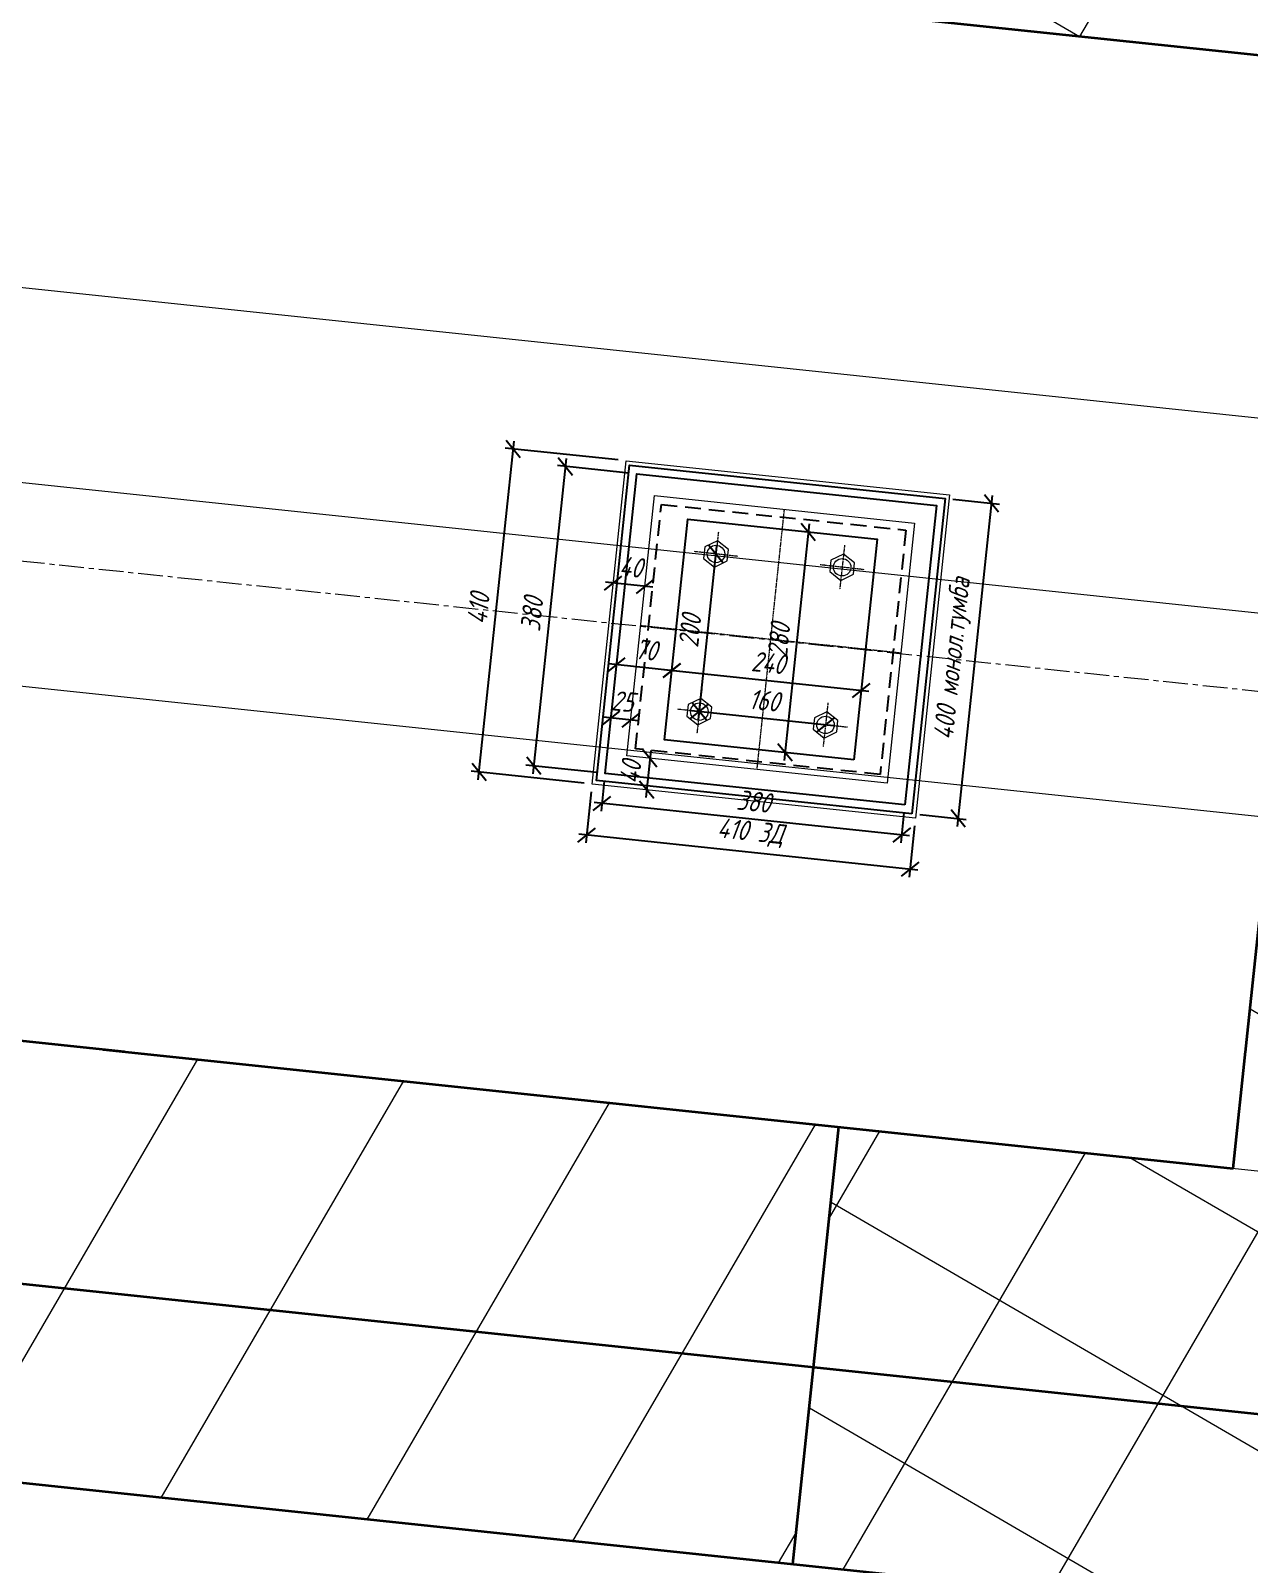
# Model space of a CAD drawing. Header units: millimetres. Extents: x 265754 to 14267433, y -6145605 to 2433772.
# Drawn here: x 8046837 to 8048373, y -587036 to -585101 of the extents above; entities that cross this region are included whole.
import ezdxf
from ezdxf import colors
from ezdxf.entities.mleader import LeaderData, LeaderLine
from ezdxf.math import Vec2, Vec3

# ---------------------------------------------------------------- set-up
doc = ezdxf.new("R2010")
doc.units = ezdxf.units.MM
doc.linetypes.add('осевая', pattern=[2, 1.25, -0.25, 0.25, -0.25])
doc.linetypes.add('Штриховая', pattern=[3, 2, -1])
for name, color, linetype, lineweight in [('Выноски', 3, 'Continuous', 15), ('ИС_Med', 7, 'Continuous', 35), ('ИС_Ось', 3, 'осевая', 18), ('ИС_РЗМ', 3, 'Continuous', 18), ('ИС_Тон', 3, 'Continuous', 18), ('ИС_Штр', 3, 'Continuous', 9)]:
    doc.layers.add(name, color=color, linetype=linetype, lineweight=lineweight)
doc.styles.add('0', font='isocpeur.ttf', dxfattribs={"width": 0.8, "oblique": 15})
doc.styles.add('ISOCPEUR', font='isocpeur.ttf', dxfattribs={"width": 0.8, "oblique": 15, "height": 2.5})
doc.dimstyles.new('М10', dxfattribs={"dimscale": 10, "dimtxt": 2.5, "dimasz": 2, "dimexe": 1, "dimexo": 1, "dimgap": 1, "dimtad": 1, "dimdec": 0, "dimtxsty": '0', "dimblk1": 'OBLIQUE', "dimblk2": 'OBLIQUE', "dimsah": 1, "dimcen": 2.5, "dimdle": 1, "dimclrd": 256, "dimclre": 256, "dimclrt": 256, "dimaunit": 1, "dimadec": 0, "dimazin": 0, "dimtfac": 0.75, "dimtdec": 0, "dimtmove": 1, "dimatfit": 2, "dimldrblk": 'OBLIQUE', "dimfxl": 1, "dimtolj": 1, "dimtzin": 0, "dimlwd": -1, "dimlwe": -1, "dimarcsym": 0})
doc.dimstyles.new('М200', dxfattribs={"dimscale": 200, "dimtxt": 2.5, "dimasz": 2, "dimexe": 1, "dimexo": 1, "dimgap": 0.8, "dimtad": 1, "dimdec": 0, "dimzin": 0, "dimdsep": 46, "dimtxsty": '0', "dimblk": 'OBLIQUE', "dimcen": 0.09, "dimdle": 1, "dimclrd": 256, "dimclre": 256, "dimclrt": 256, "dimadec": 4, "dimazin": 0, "dimtfac": 1, "dimtdec": 0, "dimtmove": 1, "dimatfit": 2, "dimfxl": 1, "dimtolj": 1, "dimtzin": 0, "dimlwd": -1, "dimarcsym": 0})

# ---------------------------------------------------------------- blocks, each defined once
blk = doc.blocks.new('_None')
blk = doc.blocks.new('болт БО')
at = {"layer": 'ИС_Тон', "linetype": 'осевая'}
for p, q in [((-0.1288116180771794, -27.84737553508876), (0.1288116183113743, 27.84737553520426)), ((-27.8473755350301, 0.1288116181356145), (27.84737553503055, -0.1288116181353871))]:
    blk.add_line(p, q, dxfattribs=at)
at = {"layer": 'ИС_Тон'}
blk.add_lwpolyline([(14.96664636836476, -7.295342044146537), (15.03303712032357, 7.157535470322273), (0.07648264958743312, 16.64982433590194), (-14.96664636713922, 7.295342045052394), (-15.03303711909848, -7.157535469416189), (-0.07648264836325325, -16.64982433522869)], close=True, dxfattribs=at)
blk.add_circle((1.168700691778213e-10, -4.547473508864641e-13), 11, dxfattribs=at)
blk = doc.blocks.new('_OBLIQUE')
at = {"color": 0, "linetype": 'ByBlock', "lineweight": -2}
blk.add_line((0.5000000000000001, 0.4999999999999999), (-0.5000000000000001, -0.4999999999999999), dxfattribs=at)
blk = doc.blocks.new('*D1546')
at = {"layer": 'Defpoints', "transparency": 16777216}
blk.add_line((134.5914304818725, -114.4579757280881), (-45.40856951815658, -114.4579756180756), dxfattribs=at)
at = {"layer": 'Defpoints', "color": 0, "transparency": 16777216}
for p in [(-35.40856951815658, -114.4579756241874), (-35.40856951815658, -114.4579756241874), (124.5914304818725, -114.4579757191823)]:
    blk.add_point(p, dxfattribs=at)
at = {"layer": 'Defpoints', "transparency": 16777216, "xscale": 20, "yscale": 20, "zscale": 20}
for p, rotation in [((-35.40856951815658, -114.4579756241874), 179.999999964982), ((124.5914304818725, -114.4579757219763), 359.999999964982)]:
    blk.add_blockref('_OBLIQUE', p, dxfattribs=dict(at, rotation=rotation))
at = {"layer": 'Defpoints', "transparency": 16777216, "insert": (44.59143049560954, -91.95797567308182), "char_height": 25, "attachment_point": 5, "rotation": 359.99999996498195, "style": '0'}
blk.add_mtext('\\A1;160', dxfattribs=at)
blk = doc.blocks.new('*D1547')
at = {"layer": 'Defpoints', "transparency": 16777216}
blk.add_line((-35.40880475778246, -124.5088569954387), (-35.40880475778251, 95.49114300496879), dxfattribs=at)
at = {"layer": 'Defpoints', "color": 0, "transparency": 16777216}
for p in [(-35.40880475778251, 85.49114300496879), (-35.40880475778251, 85.49114300496879), (-35.40880479215413, -114.5088569954387)]:
    blk.add_point(p, dxfattribs=at)
at = {"layer": 'Defpoints', "transparency": 16777216, "xscale": 20, "yscale": 20, "zscale": 20}
for p, rotation in [((-35.40880475778251, 85.49114300496879), 90), ((-35.40880475778246, -114.5088569954387), 270)]:
    blk.add_blockref('_OBLIQUE', p, dxfattribs=dict(at, rotation=rotation))
at = {"layer": 'Defpoints', "transparency": 16777216, "insert": (-57.90880475778248, -14.50885699523495), "char_height": 25, "attachment_point": 5, "rotation": 90, "style": '0'}
blk.add_mtext('\\A1;200', dxfattribs=at)
blk = doc.blocks.new('*D1549')
at = {"layer": 'Defpoints', "transparency": 16777216}
blk.add_line((174.5911951518792, -66.70392639748752), (-85.40880484812078, -66.7039262385806), dxfattribs=at)
at = {"layer": 'Defpoints', "color": 0, "transparency": 16777216}
for p in [(-75.40880484812078, -66.70392624469241), (-75.40880484812078, -66.70392624469241), (164.5911951518792, -66.70392638718477)]:
    blk.add_point(p, dxfattribs=at)
at = {"layer": 'Defpoints', "transparency": 16777216, "xscale": 20, "yscale": 20, "zscale": 20}
for p, rotation in [((-75.40880484812078, -66.70392624469241), 179.999999964982), ((164.5911951518792, -66.70392639137572), 359.999999964982)]:
    blk.add_blockref('_OBLIQUE', p, dxfattribs=dict(at, rotation=rotation))
at = {"layer": 'Defpoints', "transparency": 16777216, "insert": (44.59119516563077, -44.20392631803406), "char_height": 25, "attachment_point": 5, "rotation": 359.99999996498195, "style": '0'}
blk.add_mtext('\\A1;240', dxfattribs=at)
blk = doc.blocks.new('*D1550')
at = {"layer": 'Defpoints', "transparency": 16777216}
blk.add_line((77.3507930776104, 135.49114293803), (77.35079307761048, -164.5088570619701), dxfattribs=at)
at = {"layer": 'Defpoints', "color": 0, "transparency": 16777216}
for p in [(77.35079324385154, 125.49114293803), (77.35079307763957, -154.5088570619701), (77.35079307761046, -154.5088570619701)]:
    blk.add_point(p, dxfattribs=at)
at = {"layer": 'Defpoints', "transparency": 16777216, "xscale": 20, "yscale": 20, "zscale": 20}
for p, rotation in [((77.3507930776104, 125.49114293803), 90), ((77.35079307761046, -154.5088570619701), 270)]:
    blk.add_blockref('_OBLIQUE', p, dxfattribs=dict(at, rotation=rotation))
at = {"layer": 'Defpoints', "transparency": 16777216, "insert": (54.85079307761042, -14.50885706197007), "char_height": 25, "attachment_point": 5, "rotation": 90, "style": '0'}
blk.add_mtext('\\A1;280', dxfattribs=at)
blk = doc.blocks.new('*D1551')
at = {"layer": 'Defpoints', "transparency": 16777216}
blk.add_line((-65.40880484812078, -66.70392625202658), (-155.4088048480917, -66.70392619702034), dxfattribs=at)
at = {"layer": 'Defpoints', "color": 0, "transparency": 16777216}
for p in [(-145.4088048480917, -66.70392620316125), (-145.4088048480917, -66.70392620313214), (-75.40880484812078, -66.70392624469241)]:
    blk.add_point(p, dxfattribs=at)
at = {"layer": 'Defpoints', "transparency": 16777216, "xscale": 20, "yscale": 20, "zscale": 20}
for p, rotation in [((-145.4088048480917, -66.70392620313214), 179.999999964982), ((-75.40880484812078, -66.70392624591477), 359.999999964982)]:
    blk.add_blockref('_OBLIQUE', p, dxfattribs=dict(at, rotation=rotation))
at = {"layer": 'Defpoints', "transparency": 16777216, "insert": (-110.4088048343547, -44.20392622452346), "char_height": 25, "attachment_point": 5, "rotation": 359.99999996498195, "style": '0'}
blk.add_mtext('\\A1;70', dxfattribs=at)
blk = doc.blocks.new('*D1552')
at = {"layer": 'Defpoints', "transparency": 16777216}
blk.add_line((-110.4088048882259, -134.3160017174378), (-155.4088048882259, -134.3160016899346), dxfattribs=at)
at = {"layer": 'Defpoints', "color": 0, "transparency": 16777216}
for p in [(-145.4088048882259, -134.3160016960464), (-145.4088048882259, -134.3160016960464), (-120.4088048882259, -134.3160017108894)]:
    blk.add_point(p, dxfattribs=at)
at = {"layer": 'Defpoints', "transparency": 16777216, "xscale": 20, "yscale": 20, "zscale": 20}
for p, rotation in [((-145.4088048882259, -134.3160016960464), 179.999999964982), ((-120.4088048882259, -134.316001711326), 359.999999964982)]:
    blk.add_blockref('_OBLIQUE', p, dxfattribs=dict(at, rotation=rotation))
at = {"layer": 'Defpoints', "transparency": 16777216, "insert": (-132.9088048745034, -111.8160017034388), "char_height": 25, "attachment_point": 5, "rotation": 359.99999996498195, "style": '0'}
blk.add_mtext('\\A1;25', dxfattribs=at)
blk = doc.blocks.new('*D1553')
at = {"layer": 'Defpoints', "transparency": 16777216}
blk.add_line((-110.4088047874975, 35.37111903971527), (-170.4088047875266, 35.37111907638609), dxfattribs=at)
at = {"layer": 'Defpoints', "color": 0, "transparency": 16777216}
for p in [(-160.4088047875266, 35.37111907027429), (-160.4088047875266, 35.37111907027429), (-120.4088047874975, 35.37111904652556)]:
    blk.add_point(p, dxfattribs=at)
at = {"layer": 'Defpoints', "transparency": 16777216, "xscale": 20, "yscale": 20, "zscale": 20}
for p, rotation in [((-160.4088047875266, 35.37111907027429), 179.999999964982), ((-120.4088047874975, 35.37111904582707), 359.999999964982)]:
    blk.add_blockref('_OBLIQUE', p, dxfattribs=dict(at, rotation=rotation))
at = {"layer": 'Defpoints', "transparency": 16777216, "insert": (-140.408804773775, 57.87111905839993), "char_height": 25, "attachment_point": 5, "rotation": 359.99999996498195, "style": '0'}
blk.add_mtext('\\A1;40', dxfattribs=at)
blk = doc.blocks.new('*D1554')
at = {"layer": 'Defpoints', "transparency": 16777216}
for p, q in [((-160.4088049449201, -229.5088569208456), (-160.4088049845517, -294.353121638851)), ((249.5911950550799, -229.5088571642118), (249.5911950154483, -294.353121889435)), ((259.5911950215601, -284.3531218955468), (-170.4088049784399, -284.3531216327392))]:
    blk.add_line(p, q, dxfattribs=at)
at = {"layer": 'Defpoints', "color": 0, "transparency": 16777216}
for p in [(-160.4088049388083, -219.5088569208456), (249.5911950611917, -219.5088571642118), (-160.4088049784399, -284.353121638851)]:
    blk.add_point(p, dxfattribs=at)
at = {"layer": 'Defpoints', "transparency": 16777216, "xscale": 20, "yscale": 20, "zscale": 20}
for p, rotation in [((-160.4088049784399, -284.353121638851), 179.999999964982), ((249.5911950215601, -284.353121889435), 359.999999964982)]:
    blk.add_blockref('_OBLIQUE', p, dxfattribs=dict(at, rotation=rotation))
at = {"layer": 'Defpoints', "transparency": 16777216, "insert": (44.59119503645765, -259.978121764143), "char_height": 25, "attachment_point": 5, "rotation": 359.99999996498195, "style": '0'}
blk.add_mtext('\\A1;410 ЗД', dxfattribs=at)
blk = doc.blocks.new('*D1555')
at = {"layer": 'Defpoints', "transparency": 16777216}
for p, q in [((-145.4088049360143, -214.5088569297513), (-145.4088049592456, -252.5192419070227)), ((234.5911950639565, -214.5088571552769), (234.5911950407253, -252.5192421392712)), ((244.5911950468371, -242.519242145383), (-155.4088049531338, -242.5192419009109))]:
    blk.add_line(p, q, dxfattribs=at)
at = {"layer": 'Defpoints', "color": 0, "transparency": 16777216}
for p in [(-145.4088049299025, -204.5088569297513), (234.5911950700684, -204.5088571552769), (-145.4088049531338, -242.5192419070227)]:
    blk.add_point(p, dxfattribs=at)
at = {"layer": 'Defpoints', "transparency": 16777216, "xscale": 20, "yscale": 20, "zscale": 20}
for p, rotation in [((-145.4088049531338, -242.5192419070227), 179.999999964982), ((234.5911950468371, -242.5192421392712), 359.999999964982)]:
    blk.add_blockref('_OBLIQUE', p, dxfattribs=dict(at, rotation=rotation))
at = {"layer": 'Defpoints', "transparency": 16777216, "insert": (44.59119506060325, -220.0192420231469), "char_height": 25, "attachment_point": 5, "rotation": 359.99999996498195, "style": '0'}
blk.add_mtext('\\A1;380', dxfattribs=at)
blk = doc.blocks.new('*D1556')
at = {"layer": 'Defpoints', "transparency": 16777216}
blk.add_line((-91.2269286104711, -169.5088569619111), (-91.22692861047109, -229.5088569619112), dxfattribs=at)
at = {"layer": 'Defpoints', "color": 0, "transparency": 16777216}
for p in [(-91.22692858672238, -179.5088569619111), (-91.226928610442, -219.5088569619112), (-91.2269286104711, -219.5088569619112)]:
    blk.add_point(p, dxfattribs=at)
at = {"layer": 'Defpoints', "transparency": 16777216, "xscale": 20, "yscale": 20, "zscale": 20}
for p, rotation in [((-91.2269286104711, -179.5088569619111), 90), ((-91.2269286104711, -219.5088569619112), 270)]:
    blk.add_blockref('_OBLIQUE', p, dxfattribs=dict(at, rotation=rotation))
at = {"layer": 'Defpoints', "transparency": 16777216, "insert": (-113.7269285985967, -199.508856961882), "char_height": 25, "attachment_point": 5, "rotation": 90, "style": '0'}
blk.add_mtext('\\A1;40', dxfattribs=at)
blk = doc.blocks.new('*D1557')
at = {"layer": 'Defpoints', "transparency": 16777216}
for p, q in [((-155.4088047043479, 175.4911430702778), (-245.872759306658, 175.4911430702778)), ((-235.872759306658, 185.4911430702778), (-235.8727593066579, -214.5088569297515)), ((-155.4088049299026, -204.5088569297515), (-245.8727593066579, -204.5088569297515))]:
    blk.add_line(p, q, dxfattribs=at)
at = {"layer": 'Defpoints', "color": 0, "transparency": 16777216}
for p in [(-145.4088047043479, 175.4911430702778), (-235.8727593066579, -204.5088569297515), (-145.4088049299026, -204.5088569297515)]:
    blk.add_point(p, dxfattribs=at)
at = {"layer": 'Defpoints', "transparency": 16777216, "xscale": 20, "yscale": 20, "zscale": 20}
for p, rotation in [((-235.872759306658, 175.4911430702778), 90), ((-235.8727593066579, -204.5088569297515), 270)]:
    blk.add_blockref('_OBLIQUE', p, dxfattribs=dict(at, rotation=rotation))
at = {"layer": 'Defpoints', "transparency": 16777216, "insert": (-258.3727593066579, -14.50885692973676), "char_height": 25, "attachment_point": 5, "rotation": 90, "style": '0'}
blk.add_mtext('\\A1;380', dxfattribs=at)
blk = doc.blocks.new('*D1558')
at = {"layer": 'Defpoints', "transparency": 16777216}
for p, q in [((-303.6341531854123, -229.5088569208457), (-303.6341531854124, 200.4911430791836)), ((-170.4088046954421, 190.4911430791836), (-313.6341531854124, 190.4911430791836)), ((-170.4088049388084, -219.5088569208457), (-313.6341531854123, -219.5088569208457))]:
    blk.add_line(p, q, dxfattribs=at)
at = {"layer": 'Defpoints', "color": 0, "transparency": 16777216}
for p in [(-303.6341531854124, 190.4911430791836), (-160.4088046954421, 190.4911430791836), (-160.4088049388084, -219.5088569208457)]:
    blk.add_point(p, dxfattribs=at)
at = {"layer": 'Defpoints', "transparency": 16777216, "xscale": 20, "yscale": 20, "zscale": 20}
for p, rotation in [((-303.6341531854124, 190.4911430791836), 90), ((-303.6341531854123, -219.5088569208457), 270)]:
    blk.add_blockref('_OBLIQUE', p, dxfattribs=dict(at, rotation=rotation))
at = {"layer": 'Defpoints', "transparency": 16777216, "insert": (-326.1341531854123, -14.50885692083099), "char_height": 25, "attachment_point": 5, "rotation": 90, "style": '0'}
blk.add_mtext('\\A1;410', dxfattribs=at)
blk = doc.blocks.new('*D1548')
at = {"layer": 'Defpoints', "transparency": 16777216}
for p, q in [((303.4498260339899, -224.5088571612142), (303.4498260339898, 195.4911428387569)), ((254.5911953015603, 185.4911428387568), (313.4498260339898, 185.4911428387568)), ((254.5911950641604, -214.5088571612142), (313.4498260339899, -214.5088571612142))]:
    blk.add_line(p, q, dxfattribs=at)
at = {"layer": 'Defpoints', "color": 0, "transparency": 16777216}
for p in [(244.5911953015603, 185.4911428387568), (303.4498260339898, 185.4911428387568), (244.5911950641604, -214.5088571612142)]:
    blk.add_point(p, dxfattribs=at)
at = {"layer": 'Defpoints', "transparency": 16777216, "xscale": 20, "yscale": 20, "zscale": 20}
for p, rotation in [((303.4498260339898, 185.4911428387568), 90), ((303.4498260339899, -214.5088571612142), 270)]:
    blk.add_blockref('_OBLIQUE', p, dxfattribs=dict(at, rotation=rotation))
at = {"layer": 'Defpoints', "transparency": 16777216, "insert": (277.1998260339898, -14.50885716122875), "char_height": 25, "attachment_point": 5, "rotation": 90, "style": '0'}
blk.add_mtext('\\A1;400 монол.тумба', dxfattribs=at)
blk = doc.blocks.new('*D1699')
at = {"layer": 'Defpoints', "color": 0, "transparency": 16777216}
for p in [(173531.1514979713, -3219.439974813533), (177159.3290642507, -3601.857828035005), (173384.4013527445, -4611.727443285185)]:
    blk.add_point(p, dxfattribs=at)
at = {"layer": 'ИС_РЗМ', "transparency": 16777216}
for p, q in [((173730.0497077536, -3240.404281274536), (177358.227274033, -3622.822134496)), ((176991.6146125629, -5193.043506288894), (177180.2933707118, -3402.959618252651)), ((173583.2995625268, -4632.691749746158), (177211.4771288063, -5015.109602967623))]:
    blk.add_line(p, q, dxfattribs=at)
at = {"layer": 'ИС_РЗМ', "transparency": 16777216, "xscale": 400, "yscale": 400, "zscale": 400}
for p, rotation in [((177159.3290642507, -3601.857828034961), 83.98311562638796), ((177012.578919024, -4994.145296506584), 263.983115626388)]:
    blk.add_blockref('_OBLIQUE', p, dxfattribs=dict(at, rotation=rotation))
at = {"layer": 'ИС_РЗМ', "transparency": 16777216, "insert": (176713.0198482955, -4258.693487656405), "char_height": 500, "attachment_point": 5, "rotation": 83.98311562638796, "style": '0'}
blk.add_mtext('\\A1;1400', dxfattribs=at)
blk = doc.blocks.new('*D1700')
at = {"layer": 'Defpoints', "color": 0, "transparency": 16777216}
for p in [(172205.3894331746, -2576.932018821724), (172152.9786670237, -3074.177543261801), (177159.3290642505, -3601.857828034554)]:
    blk.add_point(p, dxfattribs=at)
at = {"layer": 'ИС_РЗМ', "transparency": 16777216}
for p, q in [((172404.2876429569, -2597.896325282685), (177410.6380401838, -3125.576610055448)), ((177232.7041368624, -2905.714093812116), (177159.3290642505, -3601.857828034505)), ((172351.876876806, -3095.141849722762), (177358.2272740328, -3622.822134495525)), ((177159.3290642505, -3601.857828034505), (176997.4872812351, -5137.326743717715))]:
    blk.add_line(p, q, dxfattribs=at)
at = {"layer": 'ИС_РЗМ', "transparency": 16777216, "xscale": 400, "yscale": 400, "zscale": 400}
for p, rotation in [((177211.7398304014, -3104.612303594427), 83.98311562639248), ((177159.3290642505, -3601.857828034505), 263.9831156263925)]:
    blk.add_blockref('_OBLIQUE', p, dxfattribs=dict(at, rotation=rotation))
at = {"layer": 'ИС_РЗМ', "transparency": 16777216, "insert": (176684.5097229399, -4529.182421044068), "char_height": 500, "attachment_point": 5, "rotation": 83.98311562639249, "style": '0'}
blk.add_mtext('\\A1;500', dxfattribs=at)
blk = doc.blocks.new('*D1711')
at = {"layer": 'Defpoints', "color": 0, "transparency": 16777216}
for p in [(172887.1558282893, -4559.316677132636), (172828.9798778606, -5111.259209271768), (176771.5763696847, -5526.817505132392)]:
    blk.add_point(p, dxfattribs=at)
at = {"layer": 'ИС_РЗМ', "transparency": 16777216}
for p, q in [((173086.0540380716, -4580.280983593693), (177028.6505298957, -4995.839279454325)), ((176850.7166265744, -4775.976763210967), (176771.5763696847, -5526.817505132407)), ((173027.8780876429, -5132.223515732825), (176970.474579467, -5547.781811593457)), ((176771.5763696847, -5526.817505132407), (176588.1925767615, -7266.665574195378))]:
    blk.add_line(p, q, dxfattribs=at)
at = {"layer": 'ИС_РЗМ', "transparency": 16777216, "xscale": 400, "yscale": 400, "zscale": 400}
for p, rotation in [((176829.7523201134, -4974.874972993275), 83.98311562638388), ((176771.5763696847, -5526.817505132407), 263.9831156263839)]:
    blk.add_blockref('_OBLIQUE', p, dxfattribs=dict(at, rotation=rotation))
at = {"layer": 'ИС_РЗМ', "transparency": 16777216, "insert": (176275.2150184665, -6658.521251521612), "char_height": 500, "attachment_point": 5, "rotation": 83.98311562638389, "style": '0'}
blk.add_mtext('\\A1;555', dxfattribs=at)
blk = doc.blocks.new('*D1712')
at = {"layer": 'Defpoints', "color": 0, "transparency": 16777216}
for p in [(171139.7079960461, 7143.322750409701), (169880.8013930965, -4800.514746952729), (179108.0982848446, -5773.092026823011)]:
    blk.add_point(p, dxfattribs=at)
at = {"layer": 'ИС_РЗМ', "transparency": 16777216}
for p, q in [((171338.6062058285, 7122.358443949077), (180565.9030975765, 6149.781164078788)), ((180387.9691942547, 6369.643680321711), (179087.1339783841, -5971.990236605456)), ((170079.6996028789, -4821.47905341337), (179306.9964946269, -5794.056333283659))]:
    blk.add_line(p, q, dxfattribs=at)
at = {"layer": 'ИС_РЗМ', "transparency": 16777216, "xscale": 400, "yscale": 400, "zscale": 400}
for p, rotation in [((180367.0048877942, 6170.74547053935), 83.98311562652499), ((179108.0982848446, -5773.092026823097), 263.983115626525)]:
    blk.add_blockref('_OBLIQUE', p, dxfattribs=dict(at, rotation=rotation))
at = {"layer": 'ИС_РЗМ', "transparency": 16777216, "insert": (179364.6174429774, 238.134796471757), "char_height": 500, "attachment_point": 5, "rotation": 83.983115626525, "style": '0'}
blk.add_mtext('\\A1;12010', dxfattribs=at)
blk = doc.blocks.new('Б24')
at = {"layer": 'ИС_Med'}
blk.add_lwpolyline([(-10.60239487377694, -0.7026100440270966), (10.69760512621725, -0.7026100440417054), (10.69760512621724, 0.6973899559525307), (-10.60239487377693, 0.6973899559670258)], close=True, dxfattribs=at)
at = {"layer": 'ИС_Ось', "linetype": 'осевая', "ltscale": 25}
blk.add_lwpolyline([(-12.00239487376528, -0.002610044030063818), (11.99760512623473, -0.002610044030063818)], dxfattribs=at)
blk = doc.blocks.new('*U1654')
at = {"layer": 'Defpoints'}
for points in [[(244.5911950641603, -214.5088571612141), (-155.4088049358688, -214.5088569238142), (-155.4088046984107, 185.4911430761858), (244.5911953015602, 185.4911428387568)], [(164.5911950997834, -154.5088571137749), (-75.40880490021664, -154.5088569712825), (-75.40880473403377, 125.4911430287175), (164.5911952659662, 125.4911428862542)]]:
    blk.add_lwpolyline(points, close=True, dxfattribs=at)
at = {"layer": 'Defpoints', "color": 1, "ltscale": 250}
blk.add_lwpolyline([(234.5911950700684, -204.5088571552769), (-145.4088049299025, -204.5088569297513), (-145.4088047043479, 175.4911430702778), (234.5911952956521, 175.4911428447231)], close=True, dxfattribs=at)
at = {"layer": 'Defpoints', "color": 1, "linetype": 'Штриховая', "ltscale": 10}
blk.add_lwpolyline([(199.5911950908776, -169.5088571345259), (-110.4088049091224, -169.5088569505024), (-110.408804725128, 140.4911430494976), (199.591195274872, 140.4911428654741)], close=True, dxfattribs=at)
at = {"layer": 'ИС_Тон'}
for points in [[(249.5911950611917, -219.5088571642118), (-160.4088049388083, -219.5088569208456), (-160.4088046954421, 190.4911430791835), (249.5911953045579, 190.4911428357882)], [(209.5911950849404, -179.5088571404631), (-120.4088049150596, -179.5088569445652), (-120.4088047191908, 150.4911430554348), (209.5911952808092, 150.491142859566)]]:
    blk.add_lwpolyline(points, close=True, dxfattribs=at)
at = {"layer": 'ИС_Тон', "linetype": 'осевая'}
for points in [[(44.59119508494041, -179.5088570425287), (44.59119528080919, 150.4911429574713)], [(209.5911951828457, -14.50885714046308), (-120.4088048171543, -14.5088569445943)]]:
    blk.add_lwpolyline(points, dxfattribs=at)
at = {"layer": 'ИС_Тон', "rotation": 179.9999999659908}
for p in [(-35.40880475766608, 85.49114300496876), (124.5911952423339, 85.49114291000296), (-35.4088048763806, -114.5088569950312), (124.5911951236194, -114.508857089997)]:
    blk.add_blockref('болт БО', p, dxfattribs=at)
at = {"layer": 'Defpoints'}
for base, p1, p2, angle, picture, middle in [((-303.6341531854124, 190.4911430791836), (-160.4088049388083, -219.5088569208456), (-160.4088046954421, 190.4911430791835), 269.999999964982, '*D1558', (-326.1341531854123, -14.50885692083099)), ((-235.8727593066579, -204.5088569297515), (-145.4088047043479, 175.4911430702778), (-145.4088049299025, -204.5088569297513), 269.999999964982, '*D1557', (-258.3727593066579, -14.50885692973676)), ((77.35079307761046, -154.5088570619701), (77.35079324385151, 125.49114293803), (77.35079307763954, -154.50885706197), 269.999999964982, '*D1550', (54.85079307761042, -14.50885706197007)), ((-35.40880475778251, 85.49114300496879), (-35.40880479215411, -114.5088569954387), (-35.40880475778249, 85.49114300496876), 269.999999964982, '*D1547', (-57.90880475778248, -14.50885699523495)), ((-145.4088048480917, -66.70392620313214), (-75.40880484812078, -66.70392624469241), (-145.4088048480917, -66.70392620316125), 179.999999964982, '*D1551', (-110.4088048343547, -44.20392622452346)), ((-75.40880484805166, -66.7039262446832), (164.5911951518792, -66.70392638718477), (-75.40880484812078, -66.70392624469241), 179.999999964982, '*D1549', (44.59119516563077, -44.20392631803406)), ((-35.40856951815658, -114.4579756241874), (124.5914304818725, -114.4579757191823), (-35.40856951815658, -114.4579756241874), 179.999999964982, '*D1546', (44.59143049560954, -91.95797567308182)), ((-145.4088049531338, -242.5192419070227), (234.5911950700684, -204.5088571552769), (-145.4088049299025, -204.5088569297513), 179.999999964982, '*D1555', (44.59119506060325, -220.0192420231469))]:
    dim = blk.add_linear_dim(base=base, p1=p1, p2=p2, angle=angle, dimstyle='М10', dxfattribs=at)
    dim.commit()
    dim.dimension.update_dxf_attribs({"geometry": picture, "text_midpoint": middle})
for base, p1, p2, angle, text, picture, middle in [((303.4498260339898, 185.4911428387568), (244.5911950641603, -214.5088571612141), (244.5911953015602, 185.4911428387568), 269.999999964982, '<> монол.тумба', '*D1548', (277.1998260339898, -14.50885716122875)), ((-160.4088049784399, -284.353121638851), (249.5911950611917, -219.5088571642118), (-160.4088049388083, -219.5088569208456), 179.999999964982, '<> ЗД', '*D1554', (44.59119503645765, -259.978121764143))]:
    dim = blk.add_linear_dim(base=base, p1=p1, p2=p2, angle=angle, text=text, dimstyle='М10', dxfattribs=at)
    dim.commit()
    dim.dimension.update_dxf_attribs({"geometry": picture, "text_midpoint": middle})
for base, p1, p2, angle, picture, middle, set_off in [((-160.4088047875485, 35.37111907028759), (-120.4088047875194, 35.37111904653887), (-160.4088047875485, 35.37111907028759), 179.999999964982, '*D1553', (-140.4088047875485, 35.37111905841323), (-2.185629455198068e-11, 1.330136001342908e-11)), ((-145.4088048882357, -134.3160016960212), (-120.4088048882357, -134.3160017108642), (-145.4088048882357, -134.3160016960212), 179.999999964982, '*D1552', (-132.9088048882649, -134.3160017034136), (-9.890754881780595e-12, 2.521005626476835e-11)), ((-91.22692861044428, -219.5088569618885), (-91.22692858669552, -179.5088569618884), (-91.22692861041514, -219.5088569618884), 269.999999964982, '*D1556', (-91.22692859856988, -199.5088569618593), (2.683009370230138e-11, 2.265210241603199e-11))]:
    dim = blk.add_linear_dim(base=base, p1=p1, p2=p2, angle=angle, dimstyle='М10', dxfattribs=at)
    dim.commit()
    dim.dimension.update_dxf_attribs({"geometry": picture, "text_midpoint": middle, "dimtype": 128, "insert": set_off})
blk = doc.blocks.new('*U1659')
at = {"layer": 'ИС_Med', "color": 0, "linetype": 'ByBlock', "lineweight": -2, "transparency": 16777216}
blk.add_blockref('*U1654', (20000, 0), dxfattribs=at)
blk = doc.blocks.new('План Узловая')
at = {"layer": 'ИС_Med'}
for p, q in [((173348.1528234482, -3264.171353697777), (169156.1005637645, 8925.135931015015)), ((174027.991240263, -5244.77327299118), (169718.5099742412, 7285.984488129616)), ((174029.9192183017, -5246.556011557579), (169720.4379527569, 7284.201749563217))]:
    blk.add_line(p, q, dxfattribs=at)
at = {"layer": 'Выноски'}
ml = blk.add_multileader_mtext('Standard', dxfattribs=at)
ml.set_content('Габарит приближения ОАО "РЖД"', color=256, style='ISOCPEUR')
ml.set_leader_properties(color=256)
ml.set_arrow_properties(name='NONE')
ml.build(insert=Vec2(0, 0))
ml.multileader.update_dxf_attribs({"text_left_attachment_type": 6, "text_right_attachment_type": 6, "dogleg_length": 2, "arrow_head_size": 300, "scale": 200})
ctx = ml.context
ctx.base_point, ctx.scale, ctx.char_height, ctx.arrow_head_size, ctx.landing_gap_size, ctx.plane_origin, ctx.plane_x_axis, ctx.plane_y_axis = Vec3(101662.7441057431, -4562.479831993582), 200, 500, 300, 125, Vec3(97940.96292948723, -283.7268282175064), Vec3(1, 2.842170943040402e-15), Vec3(-2.842170943040402e-15, 1)
ctx.left_attachment, ctx.right_attachment = 6, 6
notes = []
notes.append((ctx, [(1, (1, 1, 0), (107586.7187019587, -4562.47983199358), (-1, -2.842170943040401e-16), 100, [(0, [(108264.5783550739, -4193.935423493385)], 0, [])])]))
ctx.mtext.insert, ctx.mtext.text_direction, ctx.mtext.rotation, ctx.mtext.width, ctx.mtext.flow_direction = Vec3(101787.7441056967, -3962.479832291603), Vec3(1, 2.842170943040402e-15), 2.842170943040402e-15, 5939.542017434016, 5
ctx.mtext.has_bg_fill, ctx.mtext.bg_color, ctx.mtext.bg_scale_factor, ctx.mtext.bg_transparency, ctx.mtext.use_window_bg_color = 1, -1023410167, 1.5, 0, 1
for ctx, leaders in notes:
    for number, flags, end, landing, length, lines in leaders:
        leader = LeaderData()
        leader.index, (leader.has_last_leader_line, leader.has_dogleg_vector, leader.attachment_direction) = number, flags
        leader.last_leader_point, leader.dogleg_vector, leader.dogleg_length = Vec3(end), Vec3(landing), length
        for number, points, colour, breaks in lines:
            line = LeaderLine()
            line.index, line.vertices, line.color, line.breaks = number, Vec3.list(points), colors.encode_raw_color(colour), breaks
            leader.lines.append(line)
        ctx.leaders.append(leader)
ml = blk.add_multileader_mtext('Standard', dxfattribs=at)
ml.set_content('Габарит приближения ОАО "РЖД"', color=256, style='ISOCPEUR')
ml.set_leader_properties(color=256)
ml.set_arrow_properties(name='NONE')
ml.build(insert=Vec2(0, 0))
ml.multileader.update_dxf_attribs({"text_left_attachment_type": 6, "text_right_attachment_type": 6, "dogleg_length": 2, "arrow_head_size": 300, "scale": 200})
ctx = ml.context
ctx.base_point, ctx.scale, ctx.char_height, ctx.arrow_head_size, ctx.landing_gap_size, ctx.plane_origin, ctx.plane_x_axis, ctx.plane_y_axis = Vec3(116274.3043072224, -4196.51312571764), 200, 500, 300, 125, Vec3(112552.5231311321, 82.23987817764282), Vec3(1, 2.842170943040402e-15), Vec3(-2.842170943040402e-15, 1)
ctx.left_attachment, ctx.right_attachment = 6, 6
notes = []
notes.append((ctx, [(0, (1, 1, 0), (116174.3043072224, -4196.51312571764), (1, 1.98951966012828e-15), 100.0000000000001, [(0, [(115155.0561289787, -4578.787423610687)], 0, [])])]))
ctx.mtext.insert, ctx.mtext.text_direction, ctx.mtext.rotation, ctx.mtext.width, ctx.mtext.flow_direction = Vec3(116399.3043072224, -3596.513125538826), Vec3(1, 2.842170943040402e-15), 2.842170943040402e-15, 5939.542017434016, 5
ctx.mtext.has_bg_fill, ctx.mtext.bg_color, ctx.mtext.bg_scale_factor, ctx.mtext.bg_transparency, ctx.mtext.use_window_bg_color = 1, -1023410167, 1.5, 0, 1
for ctx, leaders in notes:
    for number, flags, end, landing, length, lines in leaders:
        leader = LeaderData()
        leader.index, (leader.has_last_leader_line, leader.has_dogleg_vector, leader.attachment_direction) = number, flags
        leader.last_leader_point, leader.dogleg_vector, leader.dogleg_length = Vec3(end), Vec3(landing), length
        for number, points, colour, breaks in lines:
            line = LeaderLine()
            line.index, line.vertices, line.color, line.breaks = number, Vec3.list(points), colors.encode_raw_color(colour), breaks
            leader.lines.append(line)
        ctx.leaders.append(leader)
ml = blk.add_multileader_mtext('Standard', dxfattribs=at)
ml.set_content('Ось опоры №3\\PПК 1+97,65', color=256, style='ISOCPEUR')
ml.set_leader_properties(color=256)
ml.set_arrow_properties(name='NONE')
ml.build(insert=Vec2(0, 0))
ml.multileader.update_dxf_attribs({"text_left_attachment_type": 6, "text_right_attachment_type": 6, "dogleg_length": 2, "arrow_head_size": 300, "scale": 200})
ctx = ml.context
ctx.base_point, ctx.scale, ctx.char_height, ctx.arrow_head_size, ctx.landing_gap_size, ctx.plane_origin, ctx.plane_x_axis, ctx.plane_y_axis = Vec3(63331.346092913, -4633.585984528066), 200, 500, 300, 125, Vec3(58718.4761068821, 1285.659215271473), Vec3(1, 2.842170943040402e-15), Vec3(-2.842170943040402e-15, 1)
ctx.left_attachment, ctx.right_attachment = 6, 6
notes = []
notes.append((ctx, [(1, (1, 1, 0), (67389.29528534412, -4633.585984528065), (-1, -2.842170943040401e-16), 100, [(0, [(68497.43448901176, -3749.276166558266)], 0, [])])]))
ctx.mtext.insert, ctx.mtext.text_direction, ctx.mtext.rotation, ctx.mtext.width, ctx.mtext.flow_direction = Vec3(63590.32068872452, -4033.585984230042), Vec3(1, 2.842170943040402e-15), 2.842170943040402e-15, 4212.965269783731, 5
ctx.mtext.has_bg_fill, ctx.mtext.bg_color, ctx.mtext.bg_scale_factor, ctx.mtext.bg_transparency, ctx.mtext.use_window_bg_color = 1, -1023410167, 1.5, 0, 1
for ctx, leaders in notes:
    for number, flags, end, landing, length, lines in leaders:
        leader = LeaderData()
        leader.index, (leader.has_last_leader_line, leader.has_dogleg_vector, leader.attachment_direction) = number, flags
        leader.last_leader_point, leader.dogleg_vector, leader.dogleg_length = Vec3(end), Vec3(landing), length
        for number, points, colour, breaks in lines:
            line = LeaderLine()
            line.index, line.vertices, line.color, line.breaks = number, Vec3.list(points), colors.encode_raw_color(colour), breaks
            leader.lines.append(line)
        ctx.leaders.append(leader)
ml = blk.add_multileader_mtext('Standard', dxfattribs=at)
ml.set_content('Ось опоры №4\\PПК 2+30,72', color=256, style='ISOCPEUR')
ml.set_leader_properties(color=256)
ml.set_arrow_properties(name='NONE')
ml.build(insert=Vec2(0, 0))
ml.multileader.update_dxf_attribs({"text_left_attachment_type": 6, "text_right_attachment_type": 6, "dogleg_length": 2, "arrow_head_size": 300, "scale": 200})
ctx = ml.context
ctx.base_point, ctx.scale, ctx.char_height, ctx.arrow_head_size, ctx.landing_gap_size, ctx.plane_origin, ctx.plane_x_axis, ctx.plane_y_axis = Vec3(96372.75863680587, -3917.326990127564), 200, 500, 300, 125, Vec3(91542.78431558609, 2012.630561709404), Vec3(1, 2.842170943040402e-15), Vec3(-2.842170943040402e-15, 1)
ctx.left_attachment, ctx.right_attachment = 6, 6
notes = []
notes.append((ctx, [(1, (1, 1, 0), (100470.707829237, -3917.326990127563), (-1, -2.842170943040401e-16), 100, [(0, [(101420.9420717955, -2988.186381816864)], 0, [])])]))
ctx.mtext.insert, ctx.mtext.text_direction, ctx.mtext.rotation, ctx.mtext.width, ctx.mtext.flow_direction = Vec3(96631.73323309422, -3317.326990067959), Vec3(1, 2.842170943040402e-15), 2.842170943040402e-15, 4212.965269783731, 5
ctx.mtext.has_bg_fill, ctx.mtext.bg_color, ctx.mtext.bg_scale_factor, ctx.mtext.bg_transparency, ctx.mtext.use_window_bg_color = 1, -1023410167, 1.5, 0, 1
for ctx, leaders in notes:
    for number, flags, end, landing, length, lines in leaders:
        leader = LeaderData()
        leader.index, (leader.has_last_leader_line, leader.has_dogleg_vector, leader.attachment_direction) = number, flags
        leader.last_leader_point, leader.dogleg_vector, leader.dogleg_length = Vec3(end), Vec3(landing), length
        for number, points, colour, breaks in lines:
            line = LeaderLine()
            line.index, line.vertices, line.color, line.breaks = number, Vec3.list(points), colors.encode_raw_color(colour), breaks
            leader.lines.append(line)
        ctx.leaders.append(leader)
at = {"layer": 'ИС_Ось', "color": 6, "ltscale": 25}
blk.add_lwpolyline([(9847.573756593105, -3556.127595462254), (32014.49761336256, -1028.551701771677), (65278.60788389354, 1171.048334672698), (98071.28474092664, 1531.113591110625), (131535.0598082386, 51.81931855616858), (150671.496040912, -1612.402772589936), (174876.256305989, -4163.637459726888), (175105.0605264671, -4186.049574345408)], dxfattribs=at)
at = {"layer": 'ИС_Тон', "color": 6}
for points in [[(9733.32758267445, -3223.931899015559), (31983.73515025777, -686.8368038067129), (65265.39913364226, 1513.923977501458), (98076.98001101112, 1874.196801085374), (131557.5024906106, 394.162195155106), (150704.3342839665, -1270.963957763452), (174910.9526344611, -3822.394491180312)], [(9899.86719480675, -3708.182185398415), (32028.57839091, -1184.963477240526), (65284.65387161245, 1014.105256131093), (98068.67786801129, 1374.075503719971), (131524.7872101643, -104.8798990177456), (150656.4651249968, -1768.688177603763), (174860.3748961617, -4319.833220821689), (175089.755119015, -4342.301756738918)]]:
    blk.add_lwpolyline(points, dxfattribs=at)
at = {"layer": 'ИС_Med', "rotation": 353.9847851235759}
blk.add_blockref('*U1659', (152868.4319367808, -1829.441661221616), dxfattribs=at)
at = {"layer": 'Выноски'}
ml = blk.add_multileader_mtext('Standard', dxfattribs=at)
ml.set_content('Ось опоры №5\\PПК 2+63,80', color=256, style='ISOCPEUR')
ml.set_leader_properties(color=256)
ml.set_arrow_properties(name='NONE')
ml.build(insert=Vec2(0, 0))
ml.multileader.update_dxf_attribs({"text_left_attachment_type": 6, "text_right_attachment_type": 6, "dogleg_length": 2, "arrow_head_size": 300, "scale": 200})
ctx = ml.context
ctx.base_point, ctx.scale, ctx.char_height, ctx.arrow_head_size, ctx.landing_gap_size, ctx.plane_origin, ctx.plane_x_axis, ctx.plane_y_axis = Vec3(129414.941320989, -5313.053450286389), 200, 500, 300, 125, Vec3(124802.0713353157, 606.1917487382889), Vec3(1, 2.842170943040402e-15), Vec3(-2.842170943040402e-15, 1)
ctx.left_attachment, ctx.right_attachment = 6, 6
notes = []
notes.append((ctx, [(1, (1, 1, 0), (133472.8905134201, -5313.053450286388), (-1, -2.842170943040401e-16), 100, [(0, [(134480.8796290159, -4508.664734661579)], 0, [])])]))
ctx.mtext.insert, ctx.mtext.text_direction, ctx.mtext.rotation, ctx.mtext.width, ctx.mtext.flow_direction = Vec3(129673.9159172773, -4713.053450584412), Vec3(1, 2.842170943040402e-15), 2.842170943040402e-15, 4212.965269783731, 5
ctx.mtext.has_bg_fill, ctx.mtext.bg_color, ctx.mtext.bg_scale_factor, ctx.mtext.bg_transparency, ctx.mtext.use_window_bg_color = 1, -1023410167, 1.5, 0, 1
for ctx, leaders in notes:
    for number, flags, end, landing, length, lines in leaders:
        leader = LeaderData()
        leader.index, (leader.has_last_leader_line, leader.has_dogleg_vector, leader.attachment_direction) = number, flags
        leader.last_leader_point, leader.dogleg_vector, leader.dogleg_length = Vec3(end), Vec3(landing), length
        for number, points, colour, breaks in lines:
            line = LeaderLine()
            line.index, line.vertices, line.color, line.breaks = number, Vec3.list(points), colors.encode_raw_color(colour), breaks
            leader.lines.append(line)
        ctx.leaders.append(leader)
at = {"layer": 'ИС_Штр'}
h = blk.add_hatch(dxfattribs=at)
h.set_pattern_fill('ANSI37', color=256, scale=75, angle=14.81052377493742)
h.set_pattern_definition([(59.81052377493736, (153559.9115983727, -23260.59603119665), (-205.8274345762676, 119.7438215556539), []), (149.8105237749374, (153559.9115983727, -23260.59603119665), (-119.7438215556539, -205.8274345762676), [])])
h.paths.add_polyline_path([(171139.7079960467, 7143.322750407795), (168796.6408864882, 7334.982479145867), (168744.2301203381, 6837.736954701657), (170122.3195223934, 6692.483316741302), (169975.5693771712, 5300.195848270436), (169478.3238527159, 5352.606614421704), (169425.9130865646, 4855.361089978192), (170804.0859175081, 4710.09865843039), (170657.3357722859, 3317.811189959582), (170160.0902478293, 3370.221956111025), (170107.6794816795, 2872.976431670832), (171485.8523126228, 2727.714000119537), (171339.1021674006, 1335.426531648729), (170841.856642944, 1387.837297800113), (170789.4458767939, 890.5917733564274), (172167.6187077374, 745.3293418086832), (172020.8685625153, -646.9581266621826), (171523.6230380599, -594.5473605109146), (171471.212271909, -1091.792884950992), (172849.3851028521, -1237.055316502228), (172702.6349576299, -2629.342784974317), (172205.3894331746, -2576.93201882171), (172152.9786670237, -3074.177543261787), (173531.1514979668, -3219.439974813082), (173384.4013527445, -4611.72744328517), (172887.1558282893, -4559.316677132621), (172828.9798778606, -5111.259209271753), (175448.0385777554, -5384.089144612546)])
h = blk.add_hatch(dxfattribs=at)
h.set_pattern_fill('ANSI31', color=256, scale=75, angle=14.81052377493742)
h.set_pattern_definition([(59.81052377493726, (138300.1765799964, 1326.347622077446), (-205.8274345762676, 119.7438215556539), [])])
h.paths.add_polyline_path([(172887.1558282893, -4559.316677132621), (152698.987535384, -2431.439571389114), (152640.8115849574, -2983.382103525277), (172828.9798778578, -5111.259209271404)])
at = {"layer": 'ИС_Med'}
blk.add_line((172828.9798778606, -5111.259209271753), (172887.1558282893, -4559.316677132621), dxfattribs=at)
for points in [[(100316.008298218, 523.9979243006092), (131475.714289412, -853.4430402909638), (150584.6613865011, -2515.274507266062), (174784.5082886576, -5065.991315132997), (175222.1622255126, -5108.860936239944), (175358.3266506573, -5123.232127965079)], [(175448.0385777554, -5384.089144612546), (175196.8560403562, -5357.578604926239), (174759.2194194672, -5314.710679935117), (150560.7268070293, -2764.136617122218), (131459.3566491527, -1102.9640874248), (100403.3989239456, 269.8905978712137)]]:
    blk.add_lwpolyline(points, dxfattribs=at)
at = {"layer": 'ИС_Ось', "color": 2, "ltscale": 70}
blk.add_lwpolyline([(172669.4865019924, -5094.448025299484), (148220.3896199672, -2510.588124022877), (129234.6710553742, -859.4733675673124), (98054.57211781928, 518.8690849919221), (65324.98813192089, 159.4965908002632), (33630.76804503257, -1936.293949172323), (8903.024143849587, -4780.269644752174)], dxfattribs=at)
at = {"layer": 'ИС_Med', "xscale": 999.9999999999995, "yscale": 999.9999999999995, "zscale": 999.9999999999995, "rotation": 173.9831156265726}
blk.add_blockref('Б24', (162913.5160375407, -2806.82009773358), dxfattribs=at)
at = {"layer": 'ИС_РЗМ'}
for p1, p2, distance, picture, middle in [((171139.7079960461, 7143.322750409716), (169880.8013930965, -4800.514746952744), 9278.411205254044, '*D1712', (179364.6174429775, 238.1347964717716)), ((172205.3894331746, -2576.93201882171), (172152.9786670237, -3074.177543261787), 5034.0829137739265, '*D1700', (176684.50972294, -4529.182421044054))]:
    dim = blk.add_aligned_dim(p1=p1, p2=p2, distance=distance, dimstyle='М200', dxfattribs=at)
    dim.commit()
    dim.dimension.update_dxf_attribs({"geometry": picture, "text_midpoint": middle})
for base, p1, p2, angle, picture, middle in [((177159.3290642507, -3601.857828035005), (173384.4013527445, -4611.72744328517), (173531.1514979713, -3219.439974813547), 83.98311562638717, '*D1699', (177085.9539916373, -4298.001562270845)), ((176771.5763696847, -5526.817505132392), (172887.1558282893, -4559.316677132621), (172828.9798778606, -5111.259209271753), 263.983115626384, '*D1711', (176648.1491618083, -6697.829326136067))]:
    dim = blk.add_linear_dim(base=base, p1=p1, p2=p2, angle=angle, dimstyle='М200', dxfattribs=at)
    dim.commit()
    dim.dimension.update_dxf_attribs({"geometry": picture, "text_midpoint": middle, "dimtype": 129})

msp = doc.modelspace()

# ---------------------------------------------------------------- block references
at = {"layer": 'ИС_Ось', "color": 4, "ltscale": 0.05}
msp.add_blockref('План Узловая', (7874968.788125941, -581924.4700561167), dxfattribs=at)

doc.saveas('drawing.dxf')
